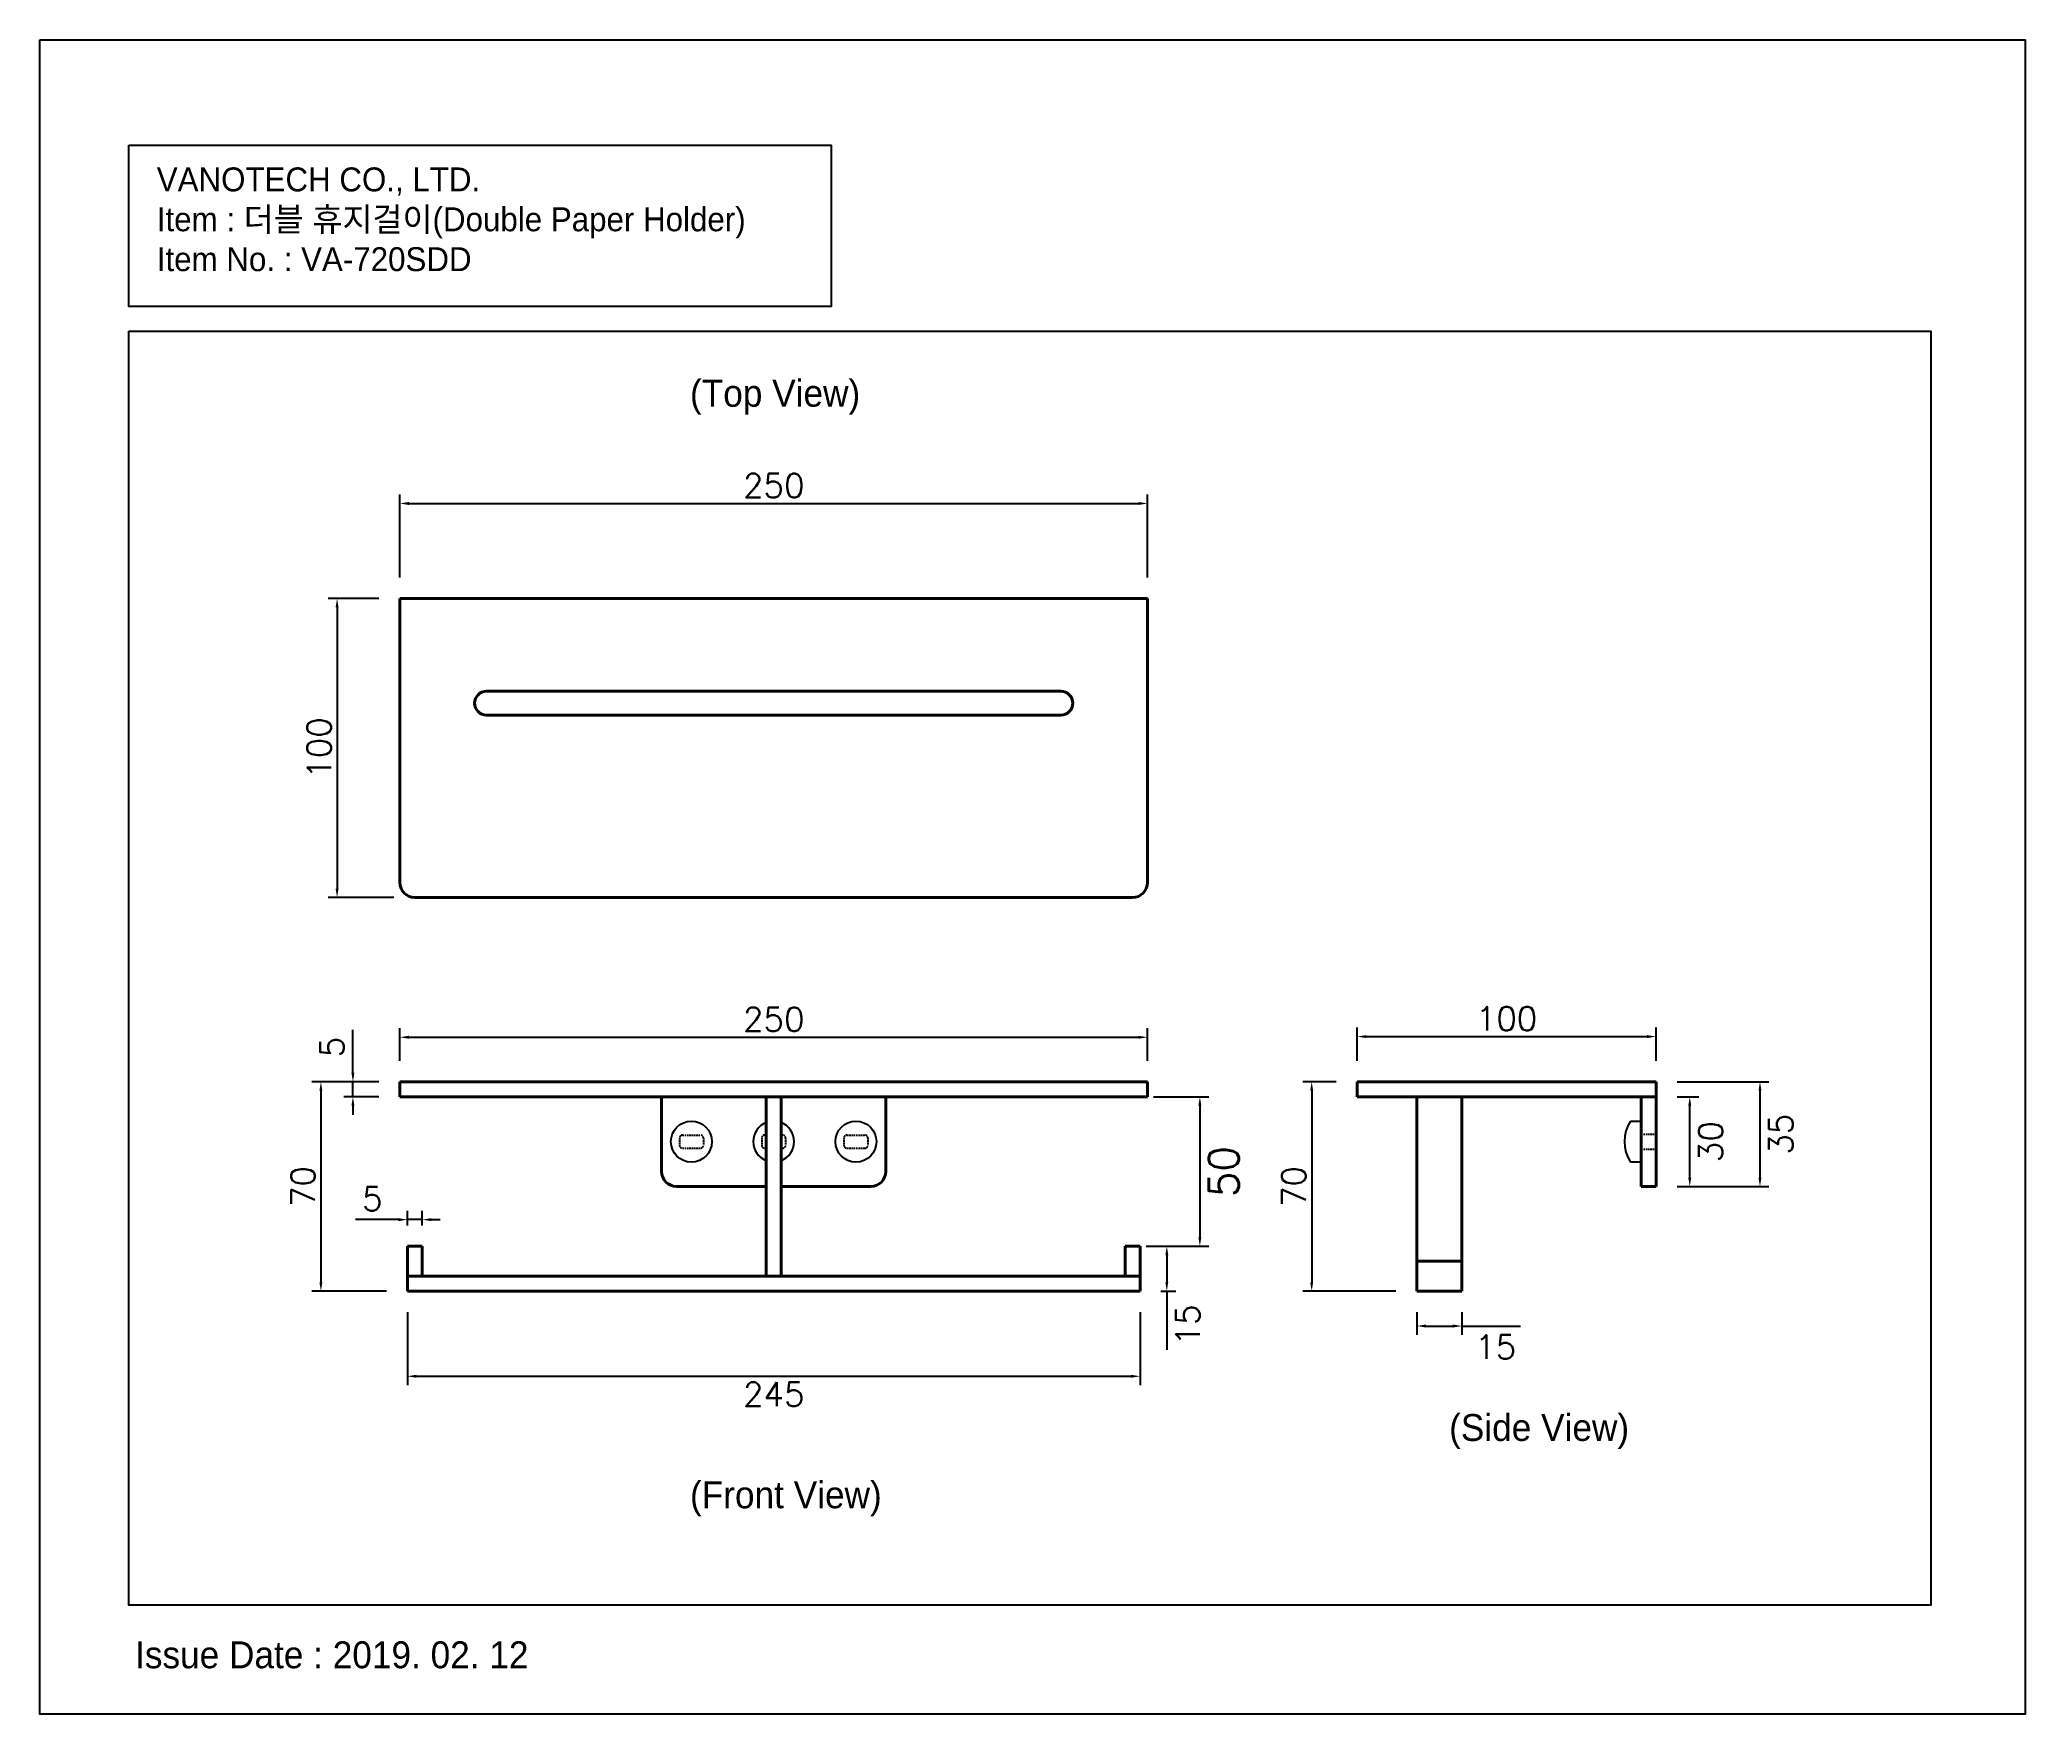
# Model space of a CAD drawing. Header units: millimetres. Extents: x 871 to 1535, y 1299 to 1859.
import ezdxf

# ---------------------------------------------------------------- set-up
doc = ezdxf.new("R2010")
doc.units = ezdxf.units.MM
doc.header["$LTSCALE"] = 0.4
doc.linetypes.add('HIDDEN', pattern=[9.525, 6.35, -3.175])
doc.styles.get("Standard").update_dxf_attribs({"font": 'txt.shx', "bigfont": 'whgtxt.shx'})
doc.styles.add('스타일', font='', dxfattribs={"height": 20})
doc.styles.get('스타일').set_extended_font_data('Gulim')
doc.dimstyles.new('ISO-25', dxfattribs={"dimtxt": 10, "dimasz": 3, "dimexe": 3, "dimexo": 2, "dimgap": 3, "dimtad": 2, "dimtxsty": 'Standard', "dimcen": 2.5, "dimadec": 0, "dimazin": 0, "dimtfac": 1, "dimtmove": 0, "dimatfit": 3, "dimfxl": 1, "dimarcsym": 0})

# ---------------------------------------------------------------- blocks, each defined once
blk = doc.blocks.new('*D1')
at = {"color": 0, "lineweight": -2, "transparency": 16777216}
for p, q in [((991.85, 1678.76), (991.85, 1706.53)), ((1241.85, 1678.76), (1241.85, 1706.53)), ((994.85, 1703.53), (1238.85, 1703.53))]:
    blk.add_line(p, q, dxfattribs=at)
at = {"color": 0, "transparency": 16777216}
for points in [[(994.85, 1704.03), (994.85, 1703.03), (991.85, 1703.53)], [(1238.85, 1704.03), (1238.85, 1703.03), (1241.85, 1703.53)]]:
    blk.add_solid(points, dxfattribs=at)
at = {"layer": 'Defpoints', "color": 0, "transparency": 16777216}
for p in [(1241.85, 1703.53), (991.85, 1671.76), (1241.85, 1671.76)]:
    blk.add_point(p, dxfattribs=at)
at = {"color": 7, "transparency": 16777216, "insert": (1116.85, 1709.53), "char_height": 8, "attachment_point": 5}
blk.add_mtext('250', dxfattribs=at)
blk = doc.blocks.new('*D2')
at = {"color": 0, "lineweight": -2, "transparency": 16777216}
for p, q in [((984.85, 1671.76), (967.84, 1671.76)), ((970.84, 1668.76), (970.84, 1574.76)), ((989.85, 1571.76), (967.84, 1571.76))]:
    blk.add_line(p, q, dxfattribs=at)
at = {"color": 0, "transparency": 16777216}
for points in [[(970.34, 1668.76), (971.34, 1668.76), (970.84, 1671.76)], [(970.34, 1574.76), (971.34, 1574.76), (970.84, 1571.76)]]:
    blk.add_solid(points, dxfattribs=at)
at = {"layer": 'Defpoints', "color": 0, "transparency": 16777216}
for p in [(991.85, 1671.76), (970.84, 1571.76), (996.85, 1571.76)]:
    blk.add_point(p, dxfattribs=at)
at = {"color": 7, "transparency": 16777216, "insert": (964.84, 1621.76), "char_height": 8, "attachment_point": 5, "rotation": 90}
blk.add_mtext('100', dxfattribs=at)
blk = doc.blocks.new('*D3')
at = {"color": 0, "lineweight": -2, "transparency": 16777216}
for p, q in [((984.85, 1510.15), (962.44, 1510.15)), ((965.44, 1507.15), (965.44, 1443.15)), ((987.35, 1440.15), (962.44, 1440.15))]:
    blk.add_line(p, q, dxfattribs=at)
at = {"color": 0, "transparency": 16777216}
for points in [[(964.94, 1507.15), (965.94, 1507.15), (965.44, 1510.15)], [(964.94, 1443.15), (965.94, 1443.15), (965.44, 1440.15)]]:
    blk.add_solid(points, dxfattribs=at)
at = {"layer": 'Defpoints', "color": 0, "transparency": 16777216}
for p in [(991.85, 1510.15), (965.44, 1440.15), (994.35, 1440.15)]:
    blk.add_point(p, dxfattribs=at)
at = {"color": 7, "transparency": 16777216, "insert": (959.44, 1475.15), "char_height": 8, "attachment_point": 5, "rotation": 90}
blk.add_mtext('70', dxfattribs=at)
blk = doc.blocks.new('*D4')
at = {"color": 0, "lineweight": -2, "transparency": 16777216}
for p, q in [((976.14, 1513.15), (976.14, 1527.49)), ((984.85, 1510.15), (973.14, 1510.15)), ((976.14, 1505.15), (976.14, 1510.15)), ((984.85, 1505.15), (973.14, 1505.15)), ((976.14, 1502.15), (976.14, 1499.15))]:
    blk.add_line(p, q, dxfattribs=at)
at = {"color": 0, "transparency": 16777216}
for points in [[(975.64, 1513.15), (976.64, 1513.15), (976.14, 1510.15)], [(975.64, 1502.15), (976.64, 1502.15), (976.14, 1505.15)]]:
    blk.add_solid(points, dxfattribs=at)
at = {"layer": 'Defpoints', "color": 0, "transparency": 16777216}
for p in [(976.14, 1510.15), (991.85, 1510.15), (991.85, 1505.15)]:
    blk.add_point(p, dxfattribs=at)
at = {"color": 7, "transparency": 16777216, "insert": (969.14, 1521.82), "char_height": 8, "attachment_point": 5, "rotation": 90}
blk.add_mtext('5', dxfattribs=at)
blk = doc.blocks.new('*D5')
at = {"color": 0, "lineweight": -2, "transparency": 16777216}
for p, q in [((994.35, 1433.15), (994.35, 1408.69)), ((1239.35, 1433.15), (1239.35, 1408.69)), ((997.35, 1411.69), (1236.35, 1411.69))]:
    blk.add_line(p, q, dxfattribs=at)
at = {"color": 0, "transparency": 16777216}
for points in [[(997.35, 1412.19), (997.35, 1411.19), (994.35, 1411.69)], [(1236.35, 1412.19), (1236.35, 1411.19), (1239.35, 1411.69)]]:
    blk.add_solid(points, dxfattribs=at)
at = {"layer": 'Defpoints', "color": 0, "transparency": 16777216}
for p in [(994.35, 1440.15), (1239.35, 1440.15), (1239.35, 1411.69)]:
    blk.add_point(p, dxfattribs=at)
at = {"color": 7, "transparency": 16777216, "insert": (1116.85, 1405.69), "char_height": 8, "attachment_point": 5}
blk.add_mtext('245', dxfattribs=at)
blk = doc.blocks.new('*D6')
at = {"color": 0, "lineweight": -2, "transparency": 16777216}
for p, q in [((1246.35, 1455.15), (1251.31, 1455.15)), ((1248.31, 1452.15), (1248.31, 1443.15)), ((1246.35, 1440.15), (1251.31, 1440.15)), ((1248.31, 1440.15), (1248.31, 1420.49))]:
    blk.add_line(p, q, dxfattribs=at)
at = {"color": 0, "transparency": 16777216}
for points in [[(1247.81, 1452.15), (1248.81, 1452.15), (1248.31, 1455.15)], [(1247.81, 1443.15), (1248.81, 1443.15), (1248.31, 1440.15)]]:
    blk.add_solid(points, dxfattribs=at)
at = {"layer": 'Defpoints', "color": 0, "transparency": 16777216}
for p in [(1239.35, 1455.15), (1239.35, 1440.15), (1248.31, 1440.15)]:
    blk.add_point(p, dxfattribs=at)
at = {"color": 7, "transparency": 16777216, "insert": (1255.31, 1428.82), "char_height": 8, "attachment_point": 5, "rotation": 90}
blk.add_mtext('15', dxfattribs=at)
blk = doc.blocks.new('*D7')
at = {"color": 0, "lineweight": -2, "transparency": 16777216}
for p, q in [((991.35, 1464.06), (977.01, 1464.06)), ((994.35, 1462.15), (994.35, 1467.06)), ((999.35, 1464.06), (994.35, 1464.06)), ((999.35, 1462.15), (999.35, 1467.06)), ((1002.35, 1464.06), (1005.35, 1464.06))]:
    blk.add_line(p, q, dxfattribs=at)
at = {"color": 0, "transparency": 16777216}
for points in [[(991.35, 1464.56), (991.35, 1463.56), (994.35, 1464.06)], [(1002.35, 1464.56), (1002.35, 1463.56), (999.35, 1464.06)]]:
    blk.add_solid(points, dxfattribs=at)
at = {"layer": 'Defpoints', "color": 0, "transparency": 16777216}
for p in [(994.35, 1464.06), (994.35, 1455.15), (999.35, 1455.15)]:
    blk.add_point(p, dxfattribs=at)
at = {"color": 7, "transparency": 16777216, "insert": (982.68, 1471.06), "char_height": 8, "attachment_point": 5}
blk.add_mtext('5', dxfattribs=at)
blk = doc.blocks.new('*D8')
at = {"color": 0, "lineweight": -2, "transparency": 16777216}
for p, q in [((991.85, 1517.15), (991.85, 1528.05)), ((1241.85, 1517.15), (1241.85, 1528.05)), ((994.85, 1525.05), (1238.85, 1525.05))]:
    blk.add_line(p, q, dxfattribs=at)
at = {"color": 0, "transparency": 16777216}
for points in [[(994.85, 1525.55), (994.85, 1524.55), (991.85, 1525.05)], [(1238.85, 1525.55), (1238.85, 1524.55), (1241.85, 1525.05)]]:
    blk.add_solid(points, dxfattribs=at)
at = {"layer": 'Defpoints', "color": 0, "transparency": 16777216}
for p in [(1241.85, 1525.05), (991.85, 1510.15), (1241.85, 1510.15)]:
    blk.add_point(p, dxfattribs=at)
at = {"color": 7, "transparency": 16777216, "insert": (1116.85, 1531.05), "char_height": 8, "attachment_point": 5}
blk.add_mtext('250', dxfattribs=at)
blk = doc.blocks.new('*D9')
at = {"color": 0, "lineweight": -2, "transparency": 16777216}
for p, q in [((1311.93, 1517.15), (1311.93, 1528.27)), ((1411.93, 1517.15), (1411.93, 1528.27)), ((1314.93, 1525.27), (1408.93, 1525.27))]:
    blk.add_line(p, q, dxfattribs=at)
at = {"color": 0, "transparency": 16777216}
for points in [[(1314.93, 1525.77), (1314.93, 1524.77), (1311.93, 1525.27)], [(1408.93, 1525.77), (1408.93, 1524.77), (1411.93, 1525.27)]]:
    blk.add_solid(points, dxfattribs=at)
at = {"layer": 'Defpoints', "color": 0, "transparency": 16777216}
for p in [(1411.93, 1525.27), (1311.93, 1510.15), (1411.93, 1510.15)]:
    blk.add_point(p, dxfattribs=at)
at = {"color": 7, "transparency": 16777216, "insert": (1361.93, 1531.27), "char_height": 8, "attachment_point": 5}
blk.add_mtext('100', dxfattribs=at)
blk = doc.blocks.new('*D10')
at = {"color": 0, "lineweight": -2, "transparency": 16777216}
for p, q in [((1304.93, 1510.15), (1293.76, 1510.15)), ((1296.76, 1507.15), (1296.76, 1443.15)), ((1324.93, 1440.15), (1293.76, 1440.15))]:
    blk.add_line(p, q, dxfattribs=at)
at = {"color": 0, "transparency": 16777216}
for points in [[(1296.26, 1507.15), (1297.26, 1507.15), (1296.76, 1510.15)], [(1296.26, 1443.15), (1297.26, 1443.15), (1296.76, 1440.15)]]:
    blk.add_solid(points, dxfattribs=at)
at = {"layer": 'Defpoints', "color": 0, "transparency": 16777216}
for p in [(1311.93, 1510.15), (1296.76, 1440.15), (1331.93, 1440.15)]:
    blk.add_point(p, dxfattribs=at)
at = {"color": 7, "transparency": 16777216, "insert": (1290.76, 1475.15), "char_height": 8, "attachment_point": 5, "rotation": 90}
blk.add_mtext('70', dxfattribs=at)
blk = doc.blocks.new('*D11')
at = {"color": 0, "lineweight": -2, "transparency": 16777216}
for p, q in [((1331.93, 1433.15), (1331.93, 1425.49)), ((1334.93, 1428.49), (1343.93, 1428.49)), ((1346.93, 1433.15), (1346.93, 1425.49)), ((1346.93, 1428.49), (1366.59, 1428.49))]:
    blk.add_line(p, q, dxfattribs=at)
at = {"color": 0, "transparency": 16777216}
for points in [[(1334.93, 1428.99), (1334.93, 1427.99), (1331.93, 1428.49)], [(1343.93, 1428.99), (1343.93, 1427.99), (1346.93, 1428.49)]]:
    blk.add_solid(points, dxfattribs=at)
at = {"layer": 'Defpoints', "color": 0, "transparency": 16777216}
for p in [(1331.93, 1440.15), (1346.93, 1440.15), (1346.93, 1428.49)]:
    blk.add_point(p, dxfattribs=at)
at = {"color": 7, "transparency": 16777216, "insert": (1358.26, 1421.49), "char_height": 8, "attachment_point": 5}
blk.add_mtext('15', dxfattribs=at)
blk = doc.blocks.new('*D12')
at = {"color": 0, "lineweight": -2, "transparency": 16777216}
for p, q in [((1418.93, 1505.15), (1426.18, 1505.15)), ((1423.18, 1478.15), (1423.18, 1502.15)), ((1418.93, 1475.15), (1426.18, 1475.15))]:
    blk.add_line(p, q, dxfattribs=at)
at = {"color": 0, "transparency": 16777216}
for points in [[(1422.68, 1502.15), (1423.68, 1502.15), (1423.18, 1505.15)], [(1422.68, 1478.15), (1423.68, 1478.15), (1423.18, 1475.15)]]:
    blk.add_solid(points, dxfattribs=at)
at = {"layer": 'Defpoints', "color": 0, "transparency": 16777216}
for p in [(1411.93, 1505.15), (1423.18, 1505.15), (1411.93, 1475.15)]:
    blk.add_point(p, dxfattribs=at)
at = {"color": 7, "transparency": 16777216, "insert": (1430.18, 1490.15), "char_height": 8, "attachment_point": 5, "rotation": 90}
blk.add_mtext('30', dxfattribs=at)
blk = doc.blocks.new('*D13')
at = {"color": 0, "lineweight": -2, "transparency": 16777216}
for p, q in [((1418.93, 1510.15), (1449.66, 1510.15)), ((1446.66, 1507.15), (1446.66, 1478.15)), ((1418.93, 1475.15), (1449.66, 1475.15))]:
    blk.add_line(p, q, dxfattribs=at)
at = {"color": 0, "transparency": 16777216}
for points in [[(1446.16, 1507.15), (1447.16, 1507.15), (1446.66, 1510.15)], [(1446.16, 1478.15), (1447.16, 1478.15), (1446.66, 1475.15)]]:
    blk.add_solid(points, dxfattribs=at)
at = {"layer": 'Defpoints', "color": 0, "transparency": 16777216}
for p in [(1411.93, 1510.15), (1411.93, 1475.15), (1446.66, 1475.15)]:
    blk.add_point(p, dxfattribs=at)
at = {"color": 7, "transparency": 16777216, "insert": (1453.66, 1492.65), "char_height": 8, "attachment_point": 5, "rotation": 90}
blk.add_mtext('35', dxfattribs=at)
blk = doc.blocks.new('*D14')
at = {"color": 0, "lineweight": -2, "transparency": 16777216}
for p, q in [((1243.85, 1505.15), (1262.36, 1505.15)), ((1259.36, 1502.15), (1259.36, 1458.15)), ((1241.35, 1455.15), (1262.36, 1455.15))]:
    blk.add_line(p, q, dxfattribs=at)
at = {"color": 0, "transparency": 16777216}
for points in [[(1258.86, 1502.15), (1259.86, 1502.15), (1259.36, 1505.15)], [(1258.86, 1458.15), (1259.86, 1458.15), (1259.36, 1455.15)]]:
    blk.add_solid(points, dxfattribs=at)
at = {"layer": 'Defpoints', "color": 0, "transparency": 16777216}
for p in [(1241.85, 1505.15), (1239.35, 1455.15), (1259.36, 1455.15)]:
    blk.add_point(p, dxfattribs=at)
at = {"color": 0, "transparency": 16777216, "insert": (1267.36, 1480.15), "char_height": 10, "attachment_point": 5, "rotation": 90}
blk.add_mtext('50', dxfattribs=at)

msp = doc.modelspace()

# ---------------------------------------------------------------- linework, layer by layer
at = {"lineweight": 40}
for p, q in [((991.845, 1671.762), (1241.845, 1671.762)), ((991.845, 1576.762), (991.845, 1671.762)), ((1241.845, 1671.762), (1241.845, 1576.762)), ((1020.845, 1640.762), (1212.845, 1640.762)), ((1020.845, 1632.762), (1212.845, 1632.762)), ((1236.845, 1571.762), (996.845, 1571.762)), ((991.845, 1510.154), (1241.845, 1510.154)), ((991.845, 1505.154), (991.845, 1510.154)), ((1241.845, 1510.154), (1241.845, 1505.154)), ((1311.927, 1505.154), (1311.927, 1510.154)), ((1311.927, 1510.154), (1411.927, 1510.154)), ((1411.927, 1475.154), (1411.927, 1510.154)), ((991.845, 1505.154), (1241.845, 1505.154)), ((1154.345, 1505.154), (1079.345, 1505.154)), ((1079.345, 1505.154), (1079.345, 1480.154)), ((1114.345, 1505.154), (1119.345, 1505.154)), ((1114.345, 1505.154), (1119.345, 1505.154)), ((1114.345, 1505.154), (1119.345, 1505.154)), ((1114.345, 1445.154), (1114.345, 1505.154)), ((1119.345, 1445.154), (1119.345, 1505.154)), ((1154.345, 1505.154), (1154.345, 1480.154)), ((1311.927, 1505.154), (1411.927, 1505.154)), ((1331.927, 1440.154), (1331.927, 1505.154)), ((1346.927, 1440.154), (1346.927, 1505.154)), ((1406.927, 1475.154), (1406.927, 1505.154)), ((1114.345, 1475.154), (1084.345, 1475.154)), ((1149.345, 1475.154), (1119.345, 1475.154)), ((1406.927, 1475.154), (1411.927, 1475.154)), ((994.345, 1455.154), (994.345, 1440.154)), ((994.345, 1455.154), (999.345, 1455.154)), ((999.345, 1455.154), (999.345, 1445.154)), ((1234.345, 1455.154), (1234.345, 1445.154)), ((1234.345, 1455.154), (1239.345, 1455.154)), ((1239.345, 1455.154), (1239.345, 1440.154)), ((1331.927, 1450.154), (1346.927, 1450.154)), ((994.345, 1445.154), (1239.345, 1445.154)), ((1239.345, 1445.154), (1239.345, 1440.154)), ((994.345, 1440.154), (1239.345, 1440.154)), ((1331.927, 1440.154), (1346.927, 1440.154))]:
    msp.add_line(p, q, dxfattribs=at)
at = {"color": 3}
for p, q in [((1403.327, 1497.004), (1406.927, 1497.004)), ((1406.927, 1497.004), (1406.927, 1483.304)), ((1406.927, 1483.304), (1403.327, 1483.304))]:
    msp.add_line(p, q, dxfattribs=at)
at = {"color": 2, "linetype": 'HIDDEN', "ltscale": 0.2}
for p, q in [((1085.345, 1491.354), (1085.345, 1488.954)), ((1086.345, 1492.354), (1092.345, 1492.354)), ((1086.345, 1487.954), (1092.345, 1487.954)), ((1093.345, 1491.354), (1093.345, 1488.954)), ((1112.845, 1491.354), (1112.845, 1488.954)), ((1113.845, 1492.354), (1114.345, 1492.354)), ((1113.845, 1487.954), (1114.345, 1487.954)), ((1119.345, 1492.354), (1119.845, 1492.354)), ((1119.345, 1487.954), (1119.845, 1487.954)), ((1120.845, 1491.354), (1120.845, 1488.954)), ((1140.345, 1491.354), (1140.345, 1488.954)), ((1141.345, 1492.354), (1147.345, 1492.354)), ((1141.345, 1487.954), (1147.345, 1487.954)), ((1148.345, 1491.354), (1148.345, 1488.954)), ((1406.927, 1492.654), (1411.927, 1492.654)), ((1406.927, 1487.654), (1411.927, 1487.654))]:
    msp.add_line(p, q, dxfattribs=at)
at = {"color": 3}
for points in [[(871.4, 1858.595), (1535.386, 1858.595), (1535.386, 1298.665), (871.4, 1298.665)], [(901.192, 1823.367), (1136.122, 1823.367), (1136.122, 1769.364), (901.192, 1769.364)]]:
    msp.add_lwpolyline(points, close=True, dxfattribs=at)
at = {"color": 6}
msp.add_lwpolyline([(901.192, 1761.101), (1503.773, 1761.101), (1503.773, 1335.185), (901.192, 1335.185)], close=True, dxfattribs=at)
at = {"color": 3}
for centre in [(1089.345, 1490.154), (1144.345, 1490.154)]:
    msp.add_circle(centre, 6.85, dxfattribs=at)
at = {"lineweight": 40}
for centre, radius, start, end in [((1020.845, 1636.762), 4, 90, 270), ((1212.845, 1636.762), 4, 270, 90), ((996.845, 1576.762), 5, 180, 270), ((1236.845, 1576.762), 5, 270, 0), ((1084.345, 1480.154), 5, 180, 270), ((1149.345, 1480.154), 5, 270, 0)]:
    msp.add_arc(centre, radius, start, end, dxfattribs=at)
at = {"color": 3}
for centre, radius, start, end in [((1116.845, 1490.154), 6.85, 111.405337, 248.594663), ((1116.845, 1490.154), 6.85, 291.405337, 68.594663), ((1414.186, 1490.154), 12.839, 147.756009, 212.243991)]:
    msp.add_arc(centre, radius, start, end, dxfattribs=at)
at = {"color": 2, "linetype": 'HIDDEN', "ltscale": 0.2}
for centre, start, end in [((1086.345, 1491.354), 90, 180), ((1086.345, 1488.954), 180, 270), ((1092.345, 1491.354), 0, 90), ((1092.345, 1488.954), 270, 0), ((1113.845, 1491.354), 90, 180), ((1113.845, 1488.954), 180, 270), ((1119.845, 1491.354), 0, 90), ((1119.845, 1488.954), 270, 0), ((1141.345, 1491.354), 90, 180), ((1141.345, 1488.954), 180, 270), ((1147.345, 1491.354), 0, 90), ((1147.345, 1488.954), 270, 0)]:
    msp.add_arc(centre, 1, start, end, dxfattribs=at)

# ---------------------------------------------------------------- texts
at = {"color": 3, "insert": (910.547, 1815.885), "char_height": 8, "width": 363.40321, "attachment_point": 1, "style": '스타일'}
msp.add_mtext('\\pt32;{\\C6;VANOTECH CO., LTD.\\P\\ptz;\\C256;Item : 더블 휴지걸이(Double Paper Holder)\\PItem No. : VA-720SDD}', dxfattribs=at)
at = {"char_height": 9, "attachment_point": 1, "style": '스타일'}
for s, insert, width in [('(Top View)', (1088.862, 1744.883), 133.15596), ('(Side View)', (1342.713, 1399.056), 133.15596), ('(Front View)', (1088.862, 1376.555), 133.15596), ('Issue Date : 2019. 02. 12', (903.296, 1323.054), 155.79968)]:
    msp.add_mtext(s, dxfattribs=dict(at, insert=insert, width=width))

# ---------------------------------------------------------------- dimensions: what is measured, and where the dimension line sits
at = {"color": 5}
for base, p1, p2, override, picture, middle in [((1241.845, 1703.53), (991.845, 1671.762), (1241.845, 1671.762), {"dimtxt": 8, "dimexe": 3, "dimexo": 7, "dimgap": 2, "dimclrt": 7}, '*D1', (1116.845, 1709.53)), ((1241.845, 1525.051), (991.845, 1510.154), (1241.845, 1510.154), {"dimtxt": 8, "dimexe": 3, "dimexo": 7, "dimgap": 2, "dimclrt": 7}, '*D8', (1116.845, 1531.051)), ((994.345, 1464.062), (999.345, 1455.154), (994.345, 1455.154), {"dimtxt": 8, "dimexe": 3, "dimexo": 7, "dimclrt": 7}, '*D7', (982.679, 1471.062)), ((1239.345, 1411.688), (994.345, 1440.154), (1239.345, 1440.154), {"dimtxt": 8, "dimexe": 3, "dimexo": 7, "dimgap": 2, "dimclrt": 7}, '*D5', (1116.845, 1405.688)), ((1346.927, 1428.494), (1331.927, 1440.154), (1346.927, 1440.154), {"dimtxt": 8, "dimexe": 3, "dimexo": 7, "dimclrt": 7}, '*D11', (1358.26, 1421.494))]:
    dim = msp.add_linear_dim(base=base, p1=p1, p2=p2, dimstyle='ISO-25', override=override, dxfattribs=at)
    dim.commit()
    dim.dimension.update_dxf_attribs({"geometry": picture, "text_midpoint": middle})
for base, p1, p2, override, picture, middle in [((970.843, 1571.762), (991.845, 1671.762), (996.845, 1571.762), {"dimtxt": 8, "dimexe": 3, "dimexo": 7, "dimgap": 2, "dimclrt": 7}, '*D2', (964.843, 1621.762)), ((976.142, 1510.154), (991.845, 1505.154), (991.845, 1510.154), {"dimtxt": 8, "dimexe": 3, "dimexo": 7, "dimclrt": 7}, '*D4', (969.142, 1521.82)), ((965.439, 1440.154), (991.845, 1510.154), (994.345, 1440.154), {"dimtxt": 8, "dimexe": 3, "dimexo": 7, "dimgap": 2, "dimclrt": 7}, '*D3', (959.439, 1475.154)), ((1446.661, 1475.154), (1411.927, 1510.154), (1411.927, 1475.154), {"dimtxt": 8, "dimexe": 3, "dimexo": 7, "dimclrt": 7}, '*D13', (1453.661, 1492.654)), ((1423.18, 1505.154), (1411.927, 1475.154), (1411.927, 1505.154), {"dimtxt": 8, "dimexe": 3, "dimexo": 7, "dimclrt": 7}, '*D12', (1430.18, 1490.154)), ((1248.31, 1440.154), (1239.345, 1455.154), (1239.345, 1440.154), {"dimtxt": 8, "dimexe": 3, "dimexo": 7, "dimclrt": 7}, '*D6', (1255.31, 1428.82))]:
    dim = msp.add_linear_dim(base=base, p1=p1, p2=p2, angle=90, dimstyle='ISO-25', override=override, dxfattribs=at)
    dim.commit()
    dim.dimension.update_dxf_attribs({"geometry": picture, "text_midpoint": middle})
dim = msp.add_linear_dim(base=(1411.927, 1525.27), p1=(1311.927, 1510.154), p2=(1411.927, 1510.154), dimstyle='ISO-25', override={"dimtxt": 8, "dimexe": 3, "dimexo": 7, "dimgap": 2, "dimclrt": 7}, dxfattribs=at)
dim.commit()
dim.dimension.update_dxf_attribs({"geometry": '*D9', "text_midpoint": (1361.927, 1525.27), "dimtype": 160})
dim = msp.add_linear_dim(base=(1296.759, 1440.154), p1=(1311.927, 1510.154), p2=(1331.927, 1440.154), angle=90, dimstyle='ISO-25', override={"dimtxt": 8, "dimexe": 3, "dimexo": 7, "dimgap": 2, "dimclrt": 7}, dxfattribs=at)
dim.commit()
dim.dimension.update_dxf_attribs({"geometry": '*D10', "text_midpoint": (1296.759, 1475.154), "dimtype": 160})
at = {"color": 3}
dim = msp.add_linear_dim(base=(1259.36, 1455.154), p1=(1241.845, 1505.154), p2=(1239.345, 1455.154), angle=90, dimstyle='ISO-25', dxfattribs=at)
dim.commit()
dim.dimension.update_dxf_attribs({"geometry": '*D14', "text_midpoint": (1267.36, 1480.154)})

doc.saveas('drawing.dxf')
